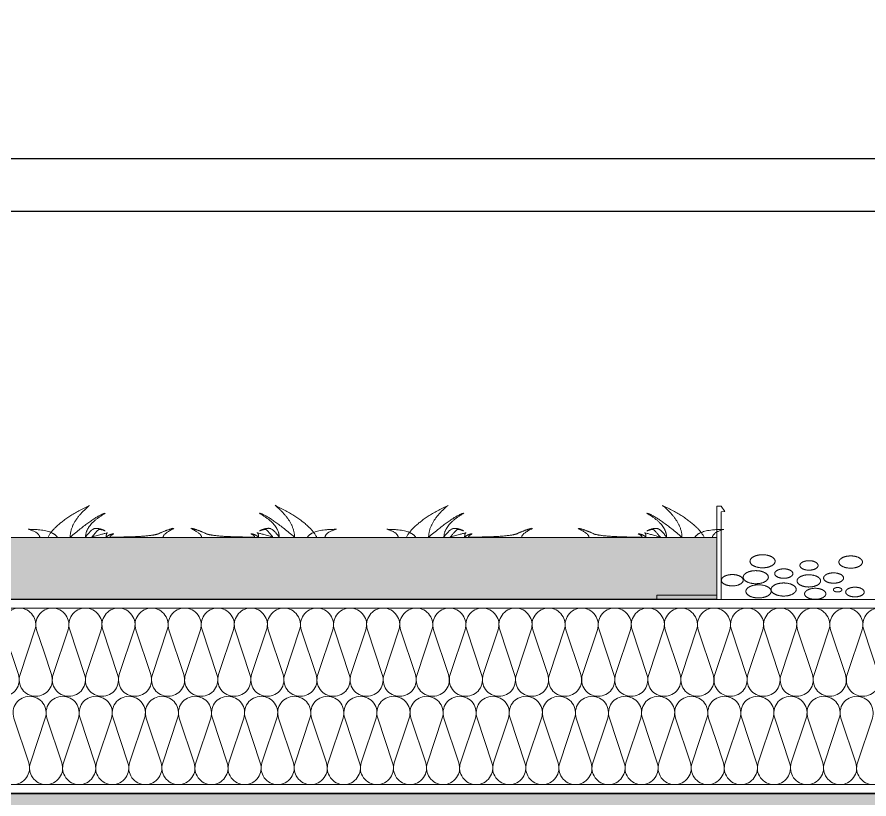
# Model space of a CAD drawing. Header units: metres. Extents: x 1838950 to 1842843, y 5171318 to 5174224.
# Drawn here: x 1841206.22 to 1841207.185, y 5171405.306 to 5171406.193 of the extents above; entities that cross this region are included whole.
import ezdxf

# ---------------------------------------------------------------- set-up
doc = ezdxf.new("R2010")
doc.units = ezdxf.units.M
doc.header["$LTSCALE"] = 0.0254
doc.linetypes.add('Style de ligne -1', pattern=[0.83328, 0.41656, -0.41672])
doc.layers.add('00 CHAZAL Coupe A.5', color=7, linetype='Continuous', lineweight=18)

# ---------------------------------------------------------------- blocks, each defined once
blk = doc.blocks.new('Groupe-1705-1')
at = {"layer": '00 CHAZAL Coupe A.5', "color": 7, "linetype": 'Continuous', "lineweight": 5}
for points in [[(1841206.99864, 5171405.60296), (1841206.98946, 5171405.62062), (1841206.9515, 5171405.63899)], [(1841206.9515, 5171405.63899), (1841206.97352, 5171405.62054), (1841206.97351, 5171405.60296)], [(1841206.97351, 5171405.60296), (1841206.9431, 5171405.62844), (1841206.93372, 5171405.63001)], [(1841206.93372, 5171405.63001), (1841206.95614, 5171405.61711), (1841206.95613, 5171405.60297)], [(1841206.85596, 5171405.61273), (1841206.86808, 5171405.60687), (1841206.86808, 5171405.60298)], [(1841206.87393, 5171405.60653), (1841206.86495, 5171405.61088), (1841206.85677, 5171405.61295)], [(1841206.98825, 5171405.60296), (1841206.99405, 5171405.61179), (1841207.02097, 5171405.61179)], [(1841207.02097, 5171405.61179), (1841207.00885, 5171405.60841), (1841207.00804, 5171405.60296)], [(1841206.92826, 5171405.60297), (1841206.88544, 5171405.60298), (1841206.87393, 5171405.60653)], [(1841206.93271, 5171405.60297), (1841206.92841, 5171405.60657), (1841206.92402, 5171405.60669)], [(1841206.92402, 5171405.60669), (1841206.92836, 5171405.60483), (1841206.92826, 5171405.60297)], [(1841206.94911, 5171405.60297), (1841206.92968, 5171405.6084), (1841206.93271, 5171405.60755), (1841206.93271, 5171405.60297)]]:
    blk.add_open_spline(points, degree=2, dxfattribs=at)
for points in [[(1841206.95613, 5171405.60297), (1841206.94911, 5171405.61292), (1841206.93978, 5171405.61292), (1841206.93383, 5171405.61004)], [(1841206.93383, 5171405.61004), (1841206.94017, 5171405.61248), (1841206.94302, 5171405.61004), (1841206.94911, 5171405.60297)]]:
    blk.add_open_spline(points, degree=2, knots=[0, 0, 0, 0.5, 1, 1, 1], dxfattribs=at)
blk = doc.blocks.new('Groupe-1706-1')
at = {"layer": '00 CHAZAL Coupe A.5', "color": 7, "linetype": 'Continuous', "lineweight": 5}
for points in [[(1841206.66127, 5171405.60301), (1841206.67046, 5171405.62067), (1841206.70844, 5171405.63902)], [(1841206.70844, 5171405.63902), (1841206.68641, 5171405.62058), (1841206.6864, 5171405.603)], [(1841206.6864, 5171405.603), (1841206.71683, 5171405.62847), (1841206.72621, 5171405.63004)], [(1841206.72621, 5171405.63004), (1841206.70378, 5171405.61715), (1841206.70378, 5171405.603)], [(1841206.67167, 5171405.60301), (1841206.66587, 5171405.61184), (1841206.63895, 5171405.61184)], [(1841206.63895, 5171405.61184), (1841206.65107, 5171405.60846), (1841206.65187, 5171405.60301)], [(1841206.78598, 5171405.60654), (1841206.79497, 5171405.61089), (1841206.80315, 5171405.61296)], [(1841206.80396, 5171405.61274), (1841206.79184, 5171405.60688), (1841206.79184, 5171405.60299)], [(1841206.72721, 5171405.603), (1841206.73151, 5171405.6066), (1841206.73589, 5171405.60672)], [(1841206.73589, 5171405.60672), (1841206.73155, 5171405.60486), (1841206.73165, 5171405.603)], [(1841206.73165, 5171405.603), (1841206.77447, 5171405.60299), (1841206.78598, 5171405.60654)]]:
    blk.add_open_spline(points, degree=2, dxfattribs=at)
for points in [[(1841206.70378, 5171405.603), (1841206.71081, 5171405.61295), (1841206.72014, 5171405.61295), (1841206.72608, 5171405.61007)], [(1841206.72608, 5171405.61007), (1841206.71975, 5171405.61251), (1841206.7169, 5171405.61007), (1841206.71081, 5171405.603)], [(1841206.71081, 5171405.603), (1841206.73024, 5171405.60842), (1841206.72721, 5171405.60758), (1841206.72721, 5171405.603)]]:
    blk.add_open_spline(points, degree=2, knots=[0, 0, 0, 0.5, 1, 1, 1], dxfattribs=at)
blk = doc.blocks.new('Groupe-1707-1')
at = {"layer": '00 CHAZAL Coupe A.5', "color": 7, "linetype": 'Continuous', "lineweight": 5}
for points in [[(1841206.5595, 5171405.60302), (1841206.55033, 5171405.62068), (1841206.51236, 5171405.63905)], [(1841206.51236, 5171405.63905), (1841206.53438, 5171405.6206), (1841206.53437, 5171405.60303)], [(1841206.53437, 5171405.60303), (1841206.50396, 5171405.6285), (1841206.49459, 5171405.63007)], [(1841206.49459, 5171405.63007), (1841206.517, 5171405.61717), (1841206.51699, 5171405.60303)], [(1841206.41682, 5171405.61279), (1841206.42894, 5171405.60693), (1841206.42894, 5171405.60304)], [(1841206.4348, 5171405.60659), (1841206.42581, 5171405.61094), (1841206.41763, 5171405.61301)], [(1841206.51699, 5171405.60303), (1841206.50997, 5171405.61298), (1841206.50064, 5171405.61298), (1841206.49469, 5171405.6101)], [(1841206.54911, 5171405.60302), (1841206.55491, 5171405.61185), (1841206.58183, 5171405.61185)], [(1841206.58183, 5171405.61185), (1841206.56971, 5171405.60847), (1841206.5689, 5171405.60302)], [(1841206.48912, 5171405.60303), (1841206.44631, 5171405.60304), (1841206.4348, 5171405.60659)], [(1841206.49357, 5171405.60303), (1841206.48927, 5171405.60663), (1841206.48488, 5171405.60675)], [(1841206.48488, 5171405.60675), (1841206.48922, 5171405.60489), (1841206.48912, 5171405.60303)], [(1841206.50997, 5171405.60303), (1841206.49054, 5171405.60846), (1841206.49357, 5171405.60761), (1841206.49357, 5171405.60303)]]:
    blk.add_open_spline(points, degree=2, dxfattribs=at)
blk.add_open_spline([(1841206.49469, 5171405.6101), (1841206.50103, 5171405.61254), (1841206.50388, 5171405.6101), (1841206.50997, 5171405.60303)], degree=2, knots=[0, 0, 0, 0.5, 1, 1, 1], dxfattribs=at)
blk = doc.blocks.new('Groupe-1708-1')
at = {"layer": '00 CHAZAL Coupe A.5', "color": 7, "linetype": 'Continuous', "lineweight": 5}
for points in [[(1841206.25498, 5171405.60301), (1841206.26416, 5171405.62067), (1841206.30214, 5171405.63902)], [(1841206.30214, 5171405.63902), (1841206.28011, 5171405.62058), (1841206.2801, 5171405.603)], [(1841206.2801, 5171405.603), (1841206.31053, 5171405.62847), (1841206.31991, 5171405.63004)], [(1841206.31991, 5171405.63004), (1841206.29749, 5171405.61715), (1841206.29748, 5171405.603)], [(1841206.26537, 5171405.60301), (1841206.25957, 5171405.61184), (1841206.23265, 5171405.61184)], [(1841206.23265, 5171405.61184), (1841206.24477, 5171405.60846), (1841206.24558, 5171405.60301)], [(1841206.37968, 5171405.60654), (1841206.38867, 5171405.61089), (1841206.39685, 5171405.61296)], [(1841206.39766, 5171405.61274), (1841206.38554, 5171405.60688), (1841206.38554, 5171405.60299)], [(1841206.32091, 5171405.603), (1841206.32521, 5171405.6066), (1841206.3296, 5171405.60672)], [(1841206.3296, 5171405.60672), (1841206.32525, 5171405.60486), (1841206.32535, 5171405.603)], [(1841206.32535, 5171405.603), (1841206.36817, 5171405.60299), (1841206.37968, 5171405.60654)]]:
    blk.add_open_spline(points, degree=2, dxfattribs=at)
for points in [[(1841206.29748, 5171405.603), (1841206.30451, 5171405.61295), (1841206.31385, 5171405.61295), (1841206.31979, 5171405.61007)], [(1841206.31979, 5171405.61007), (1841206.31345, 5171405.61251), (1841206.3106, 5171405.61007), (1841206.30451, 5171405.603)], [(1841206.30451, 5171405.603), (1841206.32394, 5171405.60842), (1841206.32091, 5171405.60758), (1841206.32091, 5171405.603)]]:
    blk.add_open_spline(points, degree=2, knots=[0, 0, 0, 0.5, 1, 1, 1], dxfattribs=at)
blk = doc.blocks.new('Groupe-1709-1')
at = {"layer": '00 CHAZAL Coupe A.5', "color": 7}
for name in ['Groupe-1708-1', 'Groupe-1707-1', 'Groupe-1706-1', 'Groupe-1705-1']:
    blk.add_blockref(name, (0, 0), dxfattribs=at)
blk = doc.blocks.new('Groupe-1789-1')
at = {"layer": '00 CHAZAL Coupe A.5', "color": 7, "linetype": 'Continuous', "lineweight": 13, "flags": 128}
for points in [[(1841206.25046, 5171405.47247), (1841206.25888, 5171405.44713, -0.511611), (1841206.24109, 5171405.42247, -0.511611), (1841206.2233, 5171405.44713), (1841206.24013, 5171405.4978, 0.511611), (1841206.22234, 5171405.52247, 0.511611), (1841206.20455, 5171405.4978), (1841206.22138, 5171405.44713, -0.511611), (1841206.20359, 5171405.42247, -0.511611)], [(1841206.63484, 5171405.52247, 0.511611), (1841206.61705, 5171405.4978), (1841206.63388, 5171405.44713, -0.511611), (1841206.61609, 5171405.42247, -0.511611), (1841206.5983, 5171405.44713), (1841206.61513, 5171405.4978, 0.511611), (1841206.59734, 5171405.52247, 0.511611), (1841206.57955, 5171405.4978), (1841206.59638, 5171405.44713, -0.511611), (1841206.57859, 5171405.42247, -0.511611), (1841206.5608, 5171405.44713), (1841206.57763, 5171405.4978, 0.511611), (1841206.55984, 5171405.52247, 0.511611), (1841206.54205, 5171405.4978), (1841206.55888, 5171405.44713, -0.511611), (1841206.54109, 5171405.42247, -0.511611), (1841206.5233, 5171405.44713), (1841206.54013, 5171405.4978, 0.511611), (1841206.52234, 5171405.52247, 0.511611), (1841206.50455, 5171405.4978), (1841206.52138, 5171405.44713, -0.511611), (1841206.50359, 5171405.42247, -0.511611), (1841206.4858, 5171405.44713), (1841206.50263, 5171405.4978, 0.511611), (1841206.48484, 5171405.52247, 0.511611), (1841206.46705, 5171405.4978), (1841206.48388, 5171405.44713, -0.511611), (1841206.46609, 5171405.42247, -0.511611), (1841206.4483, 5171405.44713), (1841206.46513, 5171405.4978, 0.511611), (1841206.44734, 5171405.52247, 0.511611), (1841206.42955, 5171405.4978), (1841206.44638, 5171405.44713, -0.511611), (1841206.42859, 5171405.42247, -0.511611), (1841206.4108, 5171405.44713), (1841206.42763, 5171405.4978, 0.511611), (1841206.40984, 5171405.52247, 0.511611), (1841206.39205, 5171405.4978), (1841206.40888, 5171405.44713, -0.511611), (1841206.39109, 5171405.42247, -0.511611), (1841206.3733, 5171405.44713), (1841206.39013, 5171405.4978, 0.511611), (1841206.37234, 5171405.52247, 0.511611), (1841206.35455, 5171405.4978), (1841206.37138, 5171405.44713, -0.511611), (1841206.35359, 5171405.42247, -0.511611), (1841206.3358, 5171405.44713), (1841206.35263, 5171405.4978, 0.511611), (1841206.33484, 5171405.52247, 0.511611), (1841206.31705, 5171405.4978), (1841206.33388, 5171405.44713, -0.511611), (1841206.31609, 5171405.42247, -0.511611), (1841206.2983, 5171405.44713), (1841206.31513, 5171405.4978, 0.511611), (1841206.29734, 5171405.52247, 0.511611), (1841206.27955, 5171405.4978), (1841206.29638, 5171405.44713, -0.511611), (1841206.27859, 5171405.42247, -0.511611), (1841206.2608, 5171405.44713), (1841206.27763, 5171405.4978, 0.511611), (1841206.25984, 5171405.52247, 0.511611), (1841206.24205, 5171405.4978), (1841206.25046, 5171405.47247)], [(1841207.00984, 5171405.52247, 0.511611), (1841206.99205, 5171405.4978), (1841207.00888, 5171405.44713, -0.511611), (1841206.99109, 5171405.42247, -0.511611), (1841206.9733, 5171405.44713), (1841206.99013, 5171405.4978, 0.511611), (1841206.97234, 5171405.52247, 0.511611), (1841206.95455, 5171405.4978), (1841206.97138, 5171405.44713, -0.511611), (1841206.95359, 5171405.42247, -0.511611), (1841206.9358, 5171405.44713), (1841206.95263, 5171405.4978, 0.511611), (1841206.93484, 5171405.52247, 0.511611), (1841206.91705, 5171405.4978), (1841206.93388, 5171405.44713, -0.511611), (1841206.91609, 5171405.42247, -0.511611), (1841206.8983, 5171405.44713), (1841206.91513, 5171405.4978, 0.511611), (1841206.89734, 5171405.52247, 0.511611), (1841206.87955, 5171405.4978), (1841206.89638, 5171405.44713, -0.511611), (1841206.87859, 5171405.42247, -0.511611), (1841206.8608, 5171405.44713), (1841206.87763, 5171405.4978, 0.511611), (1841206.85984, 5171405.52247, 0.511611), (1841206.84205, 5171405.4978), (1841206.85888, 5171405.44713, -0.511611), (1841206.84109, 5171405.42247, -0.511611), (1841206.8233, 5171405.44713), (1841206.84013, 5171405.4978, 0.511611), (1841206.82234, 5171405.52247, 0.511611), (1841206.80455, 5171405.4978), (1841206.82138, 5171405.44713, -0.511611), (1841206.80359, 5171405.42247, -0.511611), (1841206.7858, 5171405.44713), (1841206.80263, 5171405.4978, 0.511611), (1841206.78484, 5171405.52247, 0.511611), (1841206.76705, 5171405.4978), (1841206.78388, 5171405.44713, -0.511611), (1841206.76609, 5171405.42247, -0.511611), (1841206.7483, 5171405.44713), (1841206.76513, 5171405.4978, 0.511611), (1841206.74734, 5171405.52247, 0.511611), (1841206.72955, 5171405.4978), (1841206.74638, 5171405.44713, -0.511611), (1841206.72859, 5171405.42247, -0.511611), (1841206.7108, 5171405.44713), (1841206.72763, 5171405.4978, 0.511611), (1841206.70984, 5171405.52247, 0.511611), (1841206.69205, 5171405.4978), (1841206.70888, 5171405.44713, -0.511611), (1841206.69109, 5171405.42247, -0.511611), (1841206.6733, 5171405.44713), (1841206.69013, 5171405.4978, 0.511611), (1841206.67234, 5171405.52247, 0.511611), (1841206.65455, 5171405.4978), (1841206.67138, 5171405.44713, -0.511611), (1841206.65359, 5171405.42247, -0.511611), (1841206.6358, 5171405.44713), (1841206.65263, 5171405.4978, 0.511611), (1841206.63484, 5171405.52247)], [(1841207.19734, 5171405.52247, 0.511611), (1841207.17955, 5171405.4978), (1841207.19638, 5171405.44713, -0.511611), (1841207.17859, 5171405.42247, -0.511611), (1841207.1608, 5171405.44713), (1841207.17763, 5171405.4978, 0.511611), (1841207.15984, 5171405.52247, 0.511611), (1841207.14205, 5171405.4978), (1841207.15888, 5171405.44713, -0.511611), (1841207.14109, 5171405.42247, -0.511611), (1841207.1233, 5171405.44713), (1841207.14013, 5171405.4978, 0.511611), (1841207.12234, 5171405.52247, 0.511611), (1841207.10455, 5171405.4978), (1841207.12138, 5171405.44713, -0.511611), (1841207.10359, 5171405.42247, -0.511611), (1841207.0858, 5171405.44713), (1841207.10263, 5171405.4978, 0.511611), (1841207.08484, 5171405.52247, 0.511611), (1841207.06705, 5171405.4978), (1841207.08388, 5171405.44713, -0.511611), (1841207.06609, 5171405.42247, -0.511611), (1841207.0483, 5171405.44713), (1841207.06513, 5171405.4978, 0.511611), (1841207.04734, 5171405.52247, 0.511611), (1841207.02955, 5171405.4978), (1841207.04638, 5171405.44713, -0.511611), (1841207.02859, 5171405.42247, -0.511611), (1841207.0108, 5171405.44713), (1841207.02763, 5171405.4978, 0.511611), (1841207.00984, 5171405.52247)]]:
    blk.add_lwpolyline(points, format="xyb", dxfattribs=at)
blk = doc.blocks.new('Groupe-1790-1')
at = {"layer": '00 CHAZAL Coupe A.5', "color": 7, "linetype": 'Continuous', "lineweight": 13, "flags": 128}
for points in [[(1841206.21529, 5171405.32247, 0.511611), (1841206.23308, 5171405.34713), (1841206.21624, 5171405.3978, -0.511611), (1841206.23404, 5171405.42247, -0.511611), (1841206.25183, 5171405.3978), (1841206.23499, 5171405.34713, 0.511611), (1841206.25279, 5171405.32247)], [(1841206.25279, 5171405.32247, 0.511611), (1841206.27058, 5171405.34713), (1841206.25374, 5171405.3978, -0.511611), (1841206.27154, 5171405.42247, -0.511611), (1841206.28933, 5171405.3978), (1841206.27249, 5171405.34713, 0.511611), (1841206.29029, 5171405.32247, 0.511611), (1841206.30808, 5171405.34713), (1841206.29124, 5171405.3978, -0.511611), (1841206.30904, 5171405.42247, -0.511611), (1841206.32683, 5171405.3978), (1841206.30999, 5171405.34713, 0.511611), (1841206.32779, 5171405.32247, 0.511611), (1841206.34558, 5171405.34713), (1841206.32874, 5171405.3978, -0.511611), (1841206.34654, 5171405.42247, -0.511611), (1841206.36433, 5171405.3978), (1841206.34749, 5171405.34713, 0.511611), (1841206.36529, 5171405.32247, 0.511611), (1841206.38308, 5171405.34713), (1841206.36624, 5171405.3978, -0.511611), (1841206.38404, 5171405.42247, -0.511611), (1841206.40183, 5171405.3978), (1841206.38499, 5171405.34713, 0.511611), (1841206.40279, 5171405.32247, 0.511611), (1841206.42058, 5171405.34713), (1841206.40374, 5171405.3978, -0.511611), (1841206.42154, 5171405.42247, -0.511611), (1841206.43933, 5171405.3978), (1841206.42249, 5171405.34713, 0.511611), (1841206.44029, 5171405.32247, 0.511611), (1841206.45808, 5171405.34713), (1841206.44124, 5171405.3978, -0.511611), (1841206.45904, 5171405.42247, -0.511611), (1841206.47683, 5171405.3978), (1841206.45999, 5171405.34713, 0.511611), (1841206.47779, 5171405.32247, 0.511611), (1841206.49558, 5171405.34713), (1841206.47874, 5171405.3978, -0.511611), (1841206.49654, 5171405.42247, -0.511611), (1841206.51433, 5171405.3978), (1841206.49749, 5171405.34713, 0.511611), (1841206.51529, 5171405.32247, 0.511611), (1841206.53308, 5171405.34713), (1841206.51624, 5171405.3978, -0.511611), (1841206.53404, 5171405.42247, -0.511611), (1841206.55183, 5171405.3978), (1841206.53499, 5171405.34713, 0.511611), (1841206.55279, 5171405.32247, 0.511611), (1841206.57058, 5171405.34713), (1841206.55374, 5171405.3978, -0.511611), (1841206.57154, 5171405.42247, -0.511611), (1841206.58933, 5171405.3978), (1841206.57249, 5171405.34713, 0.511611), (1841206.59029, 5171405.32247, 0.511611), (1841206.60808, 5171405.34713), (1841206.59124, 5171405.3978, -0.511611), (1841206.60904, 5171405.42247, -0.511611), (1841206.62683, 5171405.3978), (1841206.60999, 5171405.34713, 0.511611), (1841206.62779, 5171405.32247)], [(1841206.62779, 5171405.32247, 0.511611), (1841206.64558, 5171405.34713), (1841206.62874, 5171405.3978, -0.511611), (1841206.64654, 5171405.42247, -0.511611), (1841206.66433, 5171405.3978), (1841206.64749, 5171405.34713, 0.511611), (1841206.66529, 5171405.32247, 0.511611), (1841206.68308, 5171405.34713), (1841206.66624, 5171405.3978, -0.511611), (1841206.68404, 5171405.42247, -0.511611), (1841206.70183, 5171405.3978), (1841206.68499, 5171405.34713, 0.511611), (1841206.70279, 5171405.32247, 0.511611), (1841206.72058, 5171405.34713), (1841206.70374, 5171405.3978, -0.511611), (1841206.72154, 5171405.42247, -0.511611), (1841206.73933, 5171405.3978), (1841206.72249, 5171405.34713, 0.511611), (1841206.74029, 5171405.32247, 0.511611), (1841206.75808, 5171405.34713), (1841206.74124, 5171405.3978, -0.511611), (1841206.75904, 5171405.42247, -0.511611), (1841206.77683, 5171405.3978), (1841206.75999, 5171405.34713, 0.511611), (1841206.77779, 5171405.32247, 0.511611), (1841206.79558, 5171405.34713), (1841206.77874, 5171405.3978, -0.511611), (1841206.79654, 5171405.42247, -0.511611), (1841206.81433, 5171405.3978), (1841206.79749, 5171405.34713, 0.511611), (1841206.81529, 5171405.32247, 0.511611), (1841206.83308, 5171405.34713), (1841206.81624, 5171405.3978, -0.511611), (1841206.83404, 5171405.42247, -0.511611), (1841206.85183, 5171405.3978), (1841206.83499, 5171405.34713, 0.511611), (1841206.85279, 5171405.32247, 0.511611), (1841206.87058, 5171405.34713), (1841206.85374, 5171405.3978, -0.511611), (1841206.87154, 5171405.42247, -0.511611), (1841206.88933, 5171405.3978), (1841206.87249, 5171405.34713, 0.511611), (1841206.89029, 5171405.32247, 0.511611), (1841206.90808, 5171405.34713), (1841206.89124, 5171405.3978, -0.511611), (1841206.90904, 5171405.42247, -0.511611), (1841206.92683, 5171405.3978), (1841206.90999, 5171405.34713, 0.511611), (1841206.92779, 5171405.32247, 0.511611), (1841206.94558, 5171405.34713), (1841206.92874, 5171405.3978, -0.511611), (1841206.94654, 5171405.42247, -0.511611), (1841206.96433, 5171405.3978), (1841206.94749, 5171405.34713, 0.511611), (1841206.96529, 5171405.32247, 0.511611), (1841206.98308, 5171405.34713), (1841206.96624, 5171405.3978, -0.511611), (1841206.98404, 5171405.42247, -0.511611), (1841207.00183, 5171405.3978), (1841206.98499, 5171405.34713, 0.511611), (1841207.00279, 5171405.32247, 0.511611), (1841207.02058, 5171405.34713), (1841207.01216, 5171405.37247)], [(1841207.01216, 5171405.37247), (1841207.00374, 5171405.3978, -0.511611), (1841207.02154, 5171405.42247, -0.511611), (1841207.03933, 5171405.3978), (1841207.02249, 5171405.34713, 0.511611), (1841207.04029, 5171405.32247, 0.511611), (1841207.05808, 5171405.34713), (1841207.04124, 5171405.3978, -0.511611), (1841207.05904, 5171405.42247, -0.511611), (1841207.07683, 5171405.3978), (1841207.05999, 5171405.34713, 0.511611), (1841207.07779, 5171405.32247, 0.511611), (1841207.09558, 5171405.34713), (1841207.07874, 5171405.3978, -0.511611), (1841207.09654, 5171405.42247, -0.511611), (1841207.11433, 5171405.3978), (1841207.09749, 5171405.34713, 0.511611), (1841207.11529, 5171405.32247, 0.511611), (1841207.13308, 5171405.34713), (1841207.11624, 5171405.3978, -0.511611), (1841207.13404, 5171405.42247, -0.511611), (1841207.15183, 5171405.3978), (1841207.13499, 5171405.34713, 0.511611), (1841207.15279, 5171405.32247, 0.511611), (1841207.17058, 5171405.34713), (1841207.15374, 5171405.3978, -0.511611), (1841207.17154, 5171405.42247, -0.511611), (1841207.18933, 5171405.3978), (1841207.17249, 5171405.34713, 0.511611), (1841207.19029, 5171405.32247, 0.511611)]]:
    blk.add_lwpolyline(points, format="xyb", dxfattribs=at)
blk = doc.blocks.new('Groupe-1903-1')
at = {"layer": '00 CHAZAL Coupe A.5', "color": 7, "linetype": 'Continuous', "lineweight": 13}
for points in [[(1841207.05911, 5171405.58237), (1841207.0626, 5171405.58318), (1841207.07019, 5171405.58276), (1841207.07636, 5171405.58042), (1841207.07946, 5171405.5768), (1841207.07865, 5171405.57285), (1841207.07416, 5171405.56964), (1841207.06719, 5171405.56803), (1841207.0596, 5171405.56845), (1841207.05343, 5171405.57078), (1841207.05033, 5171405.57441), (1841207.05113, 5171405.57836), (1841207.05562, 5171405.58157), (1841207.05911, 5171405.58237)], [(1841207.11318, 5171405.57574), (1841207.11568, 5171405.57634), (1841207.12118, 5171405.57609), (1841207.12569, 5171405.57444), (1841207.12802, 5171405.57184), (1841207.12753, 5171405.56898), (1841207.12436, 5171405.56663), (1841207.11936, 5171405.56542), (1841207.11386, 5171405.56568), (1841207.10935, 5171405.56733), (1841207.10702, 5171405.56993), (1841207.10751, 5171405.57279), (1841207.11068, 5171405.57513), (1841207.11318, 5171405.57574)], [(1841207.16187, 5171405.5815), (1841207.16535, 5171405.5819), (1841207.17217, 5171405.58079), (1841207.177, 5171405.57805), (1841207.17854, 5171405.57442), (1841207.1764, 5171405.57088), (1841207.17114, 5171405.56837), (1841207.16416, 5171405.56756), (1841207.15735, 5171405.56868), (1841207.15252, 5171405.57142), (1841207.15097, 5171405.57504), (1841207.15311, 5171405.57859), (1841207.15838, 5171405.5811), (1841207.16187, 5171405.5815)], [(1841207.08461, 5171405.56648), (1841207.08711, 5171405.56708), (1841207.09261, 5171405.56683), (1841207.09712, 5171405.56518), (1841207.09945, 5171405.56258), (1841207.09896, 5171405.55972), (1841207.09579, 5171405.55738), (1841207.09079, 5171405.55617), (1841207.08529, 5171405.55642), (1841207.08078, 5171405.55807), (1841207.07845, 5171405.56067), (1841207.07894, 5171405.56353), (1841207.08211, 5171405.56588), (1841207.08461, 5171405.56648)], [(1841207.11446, 5171405.56013), (1841207.11794, 5171405.56054), (1841207.12476, 5171405.55942), (1841207.12959, 5171405.55669), (1841207.13113, 5171405.55306), (1841207.12899, 5171405.54952), (1841207.12373, 5171405.547), (1841207.11675, 5171405.5462), (1841207.10994, 5171405.54731), (1841207.10511, 5171405.55005), (1841207.10356, 5171405.55368), (1841207.1057, 5171405.55722), (1841207.11097, 5171405.55973), (1841207.11446, 5171405.56013)], [(1841207.13815, 5171405.56112), (1841207.14048, 5171405.56213), (1841207.14644, 5171405.56267), (1841207.15212, 5171405.56158), (1841207.15599, 5171405.55916), (1841207.15702, 5171405.55606), (1841207.15493, 5171405.55311), (1841207.15028, 5171405.55109), (1841207.14432, 5171405.55056), (1841207.13864, 5171405.55164), (1841207.13477, 5171405.55406), (1841207.13374, 5171405.55716), (1841207.13583, 5171405.56012), (1841207.13815, 5171405.56112)], [(1841207.08299, 5171405.55036), (1841207.08648, 5171405.55117), (1841207.09407, 5171405.55075), (1841207.10024, 5171405.54841), (1841207.10334, 5171405.54479), (1841207.10254, 5171405.54084), (1841207.09805, 5171405.53763), (1841207.09107, 5171405.53602), (1841207.08348, 5171405.53644), (1841207.07731, 5171405.53877), (1841207.07421, 5171405.5424), (1841207.07502, 5171405.54635), (1841207.07951, 5171405.54955), (1841207.08299, 5171405.55036)], [(1841207.14566, 5171405.54217), (1841207.14508, 5171405.54278), (1841207.14523, 5171405.54413), (1841207.14666, 5171405.54525), (1841207.14899, 5171405.54586), (1841207.15158, 5171405.54578), (1841207.15375, 5171405.54503), (1841207.15491, 5171405.54382), (1841207.15476, 5171405.54248), (1841207.15333, 5171405.54135), (1841207.151, 5171405.54074), (1841207.14841, 5171405.54082), (1841207.14624, 5171405.54157), (1841207.14566, 5171405.54217)], [(1841207.16673, 5171405.546), (1841207.16944, 5171405.5464), (1841207.17491, 5171405.54569), (1841207.17896, 5171405.54365), (1841207.18051, 5171405.54083), (1841207.17914, 5171405.53798), (1841207.17522, 5171405.53587), (1841207.1698, 5171405.53507), (1841207.16433, 5171405.53578), (1841207.16027, 5171405.53782), (1841207.15872, 5171405.54064), (1841207.16009, 5171405.54348), (1841207.16401, 5171405.54559), (1841207.16673, 5171405.546)]]:
    blk.add_open_spline(points, degree=2, knots=[0, 0, 0, 0.083333, 0.166667, 0.25, 0.333333, 0.416667, 0.5, 0.583333, 0.666667, 0.75, 0.833333, 0.916667, 1, 1, 1], dxfattribs=at)
for points in [[(1841207.05143, 5171405.56432), (1841207.05491, 5171405.56513), (1841207.0625, 5171405.56471), (1841207.06867, 5171405.56238), (1841207.07177, 5171405.55875), (1841207.07097, 5171405.5548), (1841207.06648, 5171405.55159), (1841207.05951, 5171405.54998), (1841207.05192, 5171405.5504), (1841207.04575, 5171405.55273), (1841207.04265, 5171405.55636), (1841207.04345, 5171405.56031), (1841207.04794, 5171405.56352), (1841207.05143, 5171405.56432)], [(1841207.02626, 5171405.56013), (1841207.02936, 5171405.56074), (1841207.03589, 5171405.56017), (1841207.041, 5171405.55799), (1841207.04332, 5171405.55476), (1841207.04224, 5171405.55137), (1841207.03803, 5171405.54871), (1841207.03183, 5171405.5475), (1841207.0253, 5171405.54807), (1841207.02019, 5171405.55025), (1841207.01787, 5171405.55348), (1841207.01895, 5171405.55687), (1841207.02316, 5171405.55953), (1841207.02626, 5171405.56013)], [(1841207.0502, 5171405.54676), (1841207.05292, 5171405.54817), (1841207.06033, 5171405.5492), (1841207.06773, 5171405.54817), (1841207.07316, 5171405.54535), (1841207.07514, 5171405.54149), (1841207.07316, 5171405.53764), (1841207.06773, 5171405.53482), (1841207.06033, 5171405.53379), (1841207.05292, 5171405.53482), (1841207.04749, 5171405.53764), (1841207.04551, 5171405.54149), (1841207.04749, 5171405.54535), (1841207.0502, 5171405.54676)], [(1841207.11446, 5171405.54209), (1841207.1162, 5171405.5435), (1841207.12193, 5171405.54504), (1841207.12837, 5171405.54488), (1841207.13379, 5171405.54306), (1841207.13675, 5171405.54008), (1841207.13644, 5171405.53673), (1841207.13295, 5171405.53391), (1841207.12722, 5171405.53238), (1841207.12078, 5171405.53254), (1841207.11536, 5171405.53435), (1841207.1124, 5171405.53733), (1841207.11271, 5171405.54068), (1841207.11446, 5171405.54209)]]:
    blk.add_open_spline(points, degree=2, dxfattribs=at)

msp = doc.modelspace()

# ---------------------------------------------------------------- hatches: boundary and pattern name
at = {"layer": '00 CHAZAL Coupe A.5', "linetype": 'Continuous', "lineweight": 0, "true_color": 0xaaaaaa}
msp.add_hatch(color=253, dxfattribs=at).paths.add_polyline_path([(1841202.4553, 5171404.92616), (1841202.2953, 5171404.92616), (1841202.2953, 5171405.31043), (1841202.29573, 5171405.31043), (1841202.29621, 5171405.31044), (1841202.2953, 5171405.31051), (1841202.2953, 5171405.95723), (1841202.29536, 5171405.95723), (1841202.29536, 5171406.0079), (1841202.4553, 5171406.0079), (1841202.4553, 5171405.31216), (1841214.58484, 5171405.31216), (1841214.58484, 5171406.1927), (1841214.76484, 5171406.1927), (1841214.76484, 5171406.19214), (1841214.8629, 5171406.19214), (1841214.8629, 5171405.99214), (1841214.76484, 5171405.99214), (1841214.76484, 5171404.78214), (1841214.58484, 5171404.78214), (1841214.58484, 5171405.06216), (1841209.5803, 5171405.06216), (1841209.5803, 5171402.52246), (1841210.70252, 5171402.52246), (1841210.70252, 5171402.52171), (1841211.48304, 5171402.52171), (1841211.48304, 5171402.52246), (1841214.54804, 5171402.52246), (1841214.54804, 5171402.52171), (1841214.76484, 5171402.52171), (1841214.76484, 5171401.99259), (1841214.58484, 5171401.99259), (1841214.58484, 5171402.27216), (1841209.5803, 5171402.27216), (1841209.5803, 5171399.73216), (1841214.76504, 5171399.73216), (1841214.76504, 5171399.48216), (1841214.76484, 5171399.48216), (1841214.76484, 5171399.2027), (1841214.58484, 5171399.2027), (1841214.58484, 5171399.48216), (1841209.5803, 5171399.48216), (1841209.5803, 5171399.33216), (1841209.0803, 5171399.33216), (1841209.0803, 5171399.51234), (1841203.87954, 5171399.5122), (1841203.87954, 5171399.5122), (1841203.87533, 5171399.5122), (1841203.7919, 5171399.5122), (1841203.7919, 5171399.10441), (1841203.5919, 5171399.10441), (1841203.5919, 5171399.51219), (1841203.30304, 5171399.51219), (1841202.2953, 5171399.51219), (1841202.2953, 5171400.75436), (1841202.41804, 5171400.76636), (1841202.41804, 5171400.79636), (1841202.4553, 5171400.79636), (1841202.4553, 5171399.73216), (1841205.94304, 5171399.73216), (1841205.94304, 5171399.73216), (1841209.4003, 5171399.73216), (1841209.4003, 5171402.30246), (1841202.4553, 5171402.30246), (1841202.4553, 5171402.13416), (1841202.2953, 5171402.13416), (1841202.2953, 5171403.54436), (1841202.41604, 5171403.55636), (1841202.41604, 5171403.58736), (1841202.4553, 5171403.58736), (1841202.4553, 5171402.52246), (1841209.4003, 5171402.52246), (1841209.4003, 5171405.09216), (1841202.4553, 5171405.09216)])
at = {"layer": '00 CHAZAL Coupe A.5', "linetype": 'Continuous', "lineweight": 18, "true_color": 0x848484}
h = msp.add_hatch(dxfattribs=at)
h.set_pattern_fill('SABLE-3', color=252, style=0, pattern_type=2)
h.set_pattern_definition([(-57.3808, (8059.762092, -2728.206966), (-0.02526815417659, -0.01617159189777), [4e-05, -0.07996]), (-45, (8059.753686, -2728.20373), (-0.01828799996931, -0.01828799996931), [0.00025863137585, -0.02560450620943]), (-45, (8059.754879, -2728.211308), (-0.01828799996931, -0.01828799996931), [0.00025863137585, -0.02560450620943]), (-45, (8059.759217, -2728.192517), (-0.01828799996931, -0.01828799996931), [0.00025863137585, -0.02560450620943]), (-45, (8059.751149, -2728.198067), (-0.01828799996931, -0.01828799996931), [0.00025863137585, -0.02560450620943]), (-45, (8059.746815, -2728.202255), (-0.01828799996931, -0.01828799996931), [0.00025863137585, -0.02560450620943]), (-45, (8059.750109, -2728.208527), (-0.01828799996931, -0.01828799996931), [0.00025863137585, -0.02560450620943]), (-45, (8059.770952, -2728.20309), (-0.01828799996931, -0.01828799996931), [0.00025863137585, -0.02560450620943]), (-45, (8059.75699, -2728.21437), (-0.01828799996931, -0.01828799996931), [0.00064657843963, -0.02521655914565]), (-45, (8059.76382, -2728.202206), (-0.01828799996931, -0.01828799996931), [0.00025863137585, -0.02560450620943]), (-45, (8059.751338, -2728.193063), (-0.01828799996931, -0.01828799996931), [0.00025863137585, -0.02560450620943]), (-45, (8059.76461, -2728.197396), (-0.01828799996931, -0.01828799996931), [0.00064657843963, -0.02521655914565]), (-45, (8059.74175, -2728.205307), (-0.01828799996931, -0.01828799996931), [0.00025863137585, -0.02560450620943]), (-45, (8059.757221, -2728.20116), (-0.01828799996931, -0.01828799996931), [0.00064657843963, -0.02521655914565]), (-45, (8059.74378, -2728.196533), (-0.01828799996931, -0.01828799996931), [0.00064657843963, -0.02521655914565])])
h.paths.add_polyline_path([(1841202.8628, 5171405.60267), (1841207.0129, 5171405.60267), (1841207.0129, 5171405.53267), (1841202.8628, 5171405.53267)])

# ---------------------------------------------------------------- linework, layer by layer
at = {"layer": '00 CHAZAL Coupe A.5', "color": 7, "linetype": 'Style de ligne -1', "lineweight": 13}
msp.add_line((1841202.1603, 5171406.03246), (1841214.58484, 5171406.03246), dxfattribs=at)
at = {"layer": '00 CHAZAL Coupe A.5', "color": 7, "linetype": 'Continuous', "lineweight": 25}
for p, q in [((1841202.1603, 5171406.03246), (1841207.3729, 5171406.03246)), ((1841202.49073, 5171405.97262), (1841207.3729, 5171405.97262))]:
    msp.add_line(p, q, dxfattribs=at)
at = {"layer": '00 CHAZAL Coupe A.5', "color": 7, "linetype": 'Continuous', "lineweight": 9, "flags": 128}
msp.add_lwpolyline([(1841206.94489, 5171405.53225), (1841206.94489, 5171405.53725), (1841207.0129, 5171405.53725), (1841207.0129, 5171405.62482), (1841207.01289, 5171405.63808), (1841207.0179, 5171405.63808), (1841207.02224, 5171405.63204), (1841207.0179, 5171405.63154), (1841207.0179, 5171405.53225)], close=True, dxfattribs=at)
at = {"layer": '00 CHAZAL Coupe A.5', "color": 7, "linetype": 'Continuous', "lineweight": 5, "flags": 128}
msp.add_lwpolyline([(1841202.8628, 5171405.60267), (1841207.0129, 5171405.60267), (1841207.0129, 5171405.53267), (1841202.8628, 5171405.53267)], close=True, dxfattribs=at)
at = {"layer": '00 CHAZAL Coupe A.5', "color": 7, "linetype": 'Continuous', "lineweight": 13, "flags": 128}
msp.add_lwpolyline([(1841213.55086, 5171405.53245), (1841214.58484, 5171405.53245), (1841214.58484, 5171405.52245), (1841202.4553, 5171405.52245), (1841202.4553, 5171405.53245), (1841212.10071, 5171405.53245)], dxfattribs=at)
msp.add_lwpolyline([(1841202.45529, 5171405.32247), (1841214.58484, 5171405.32247), (1841214.58484, 5171405.31247), (1841202.45529, 5171405.31247)], close=True, dxfattribs=at)
at = {"layer": '00 CHAZAL Coupe A.5', "color": 7, "linetype": 'Continuous', "lineweight": 35, "flags": 128}
msp.add_lwpolyline([(1841202.4553, 5171405.31216), (1841214.58484, 5171405.31216)], dxfattribs=at)

# ---------------------------------------------------------------- block references
at = {"layer": '00 CHAZAL Coupe A.5', "color": 7}
for name in ['Groupe-1709-1', 'Groupe-1903-1', 'Groupe-1789-1', 'Groupe-1790-1']:
    msp.add_blockref(name, (0, 0), dxfattribs=at)

doc.saveas('drawing.dxf')
